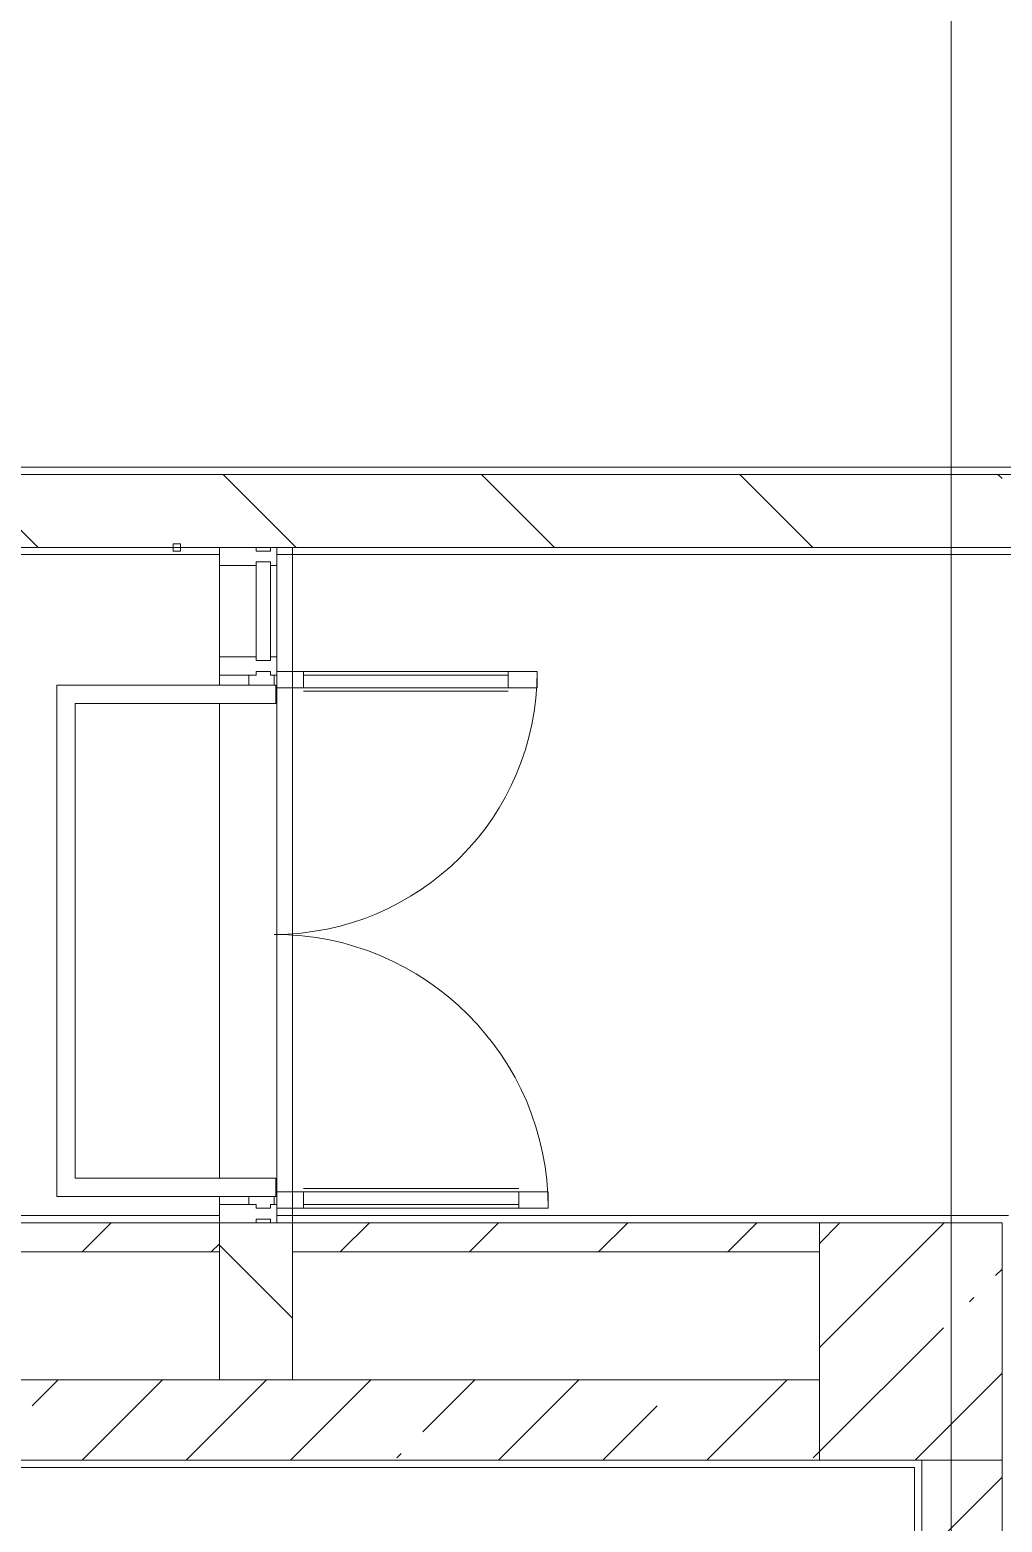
# Model space of a CAD drawing. Header units: millimetres. Extents: x 81368 to 286493, y -8553 to 29000.
# Drawn here: x 241521 to 244183, y 10730 to 14818 of the extents above; entities that cross this region are included whole.
import ezdxf

# ---------------------------------------------------------------- set-up
doc = ezdxf.new("R2010")
doc.units = ezdxf.units.MM
for name, color, linetype, lineweight, true_color in [('A-DETL-GENF-7', 7, 'Continuous', 5, 0xaaaaaa), ('A-DOOR-6', 7, 'Continuous', 5, 0xaaaaaa), ('A-FLOR-3', 7, 'Continuous', 5, 0xaaaaaa)]:
    doc.layers.add(name, color=color, linetype=linetype, lineweight=lineweight, true_color=true_color)
for name, color, linetype, lineweight in [('A-GLAZ-CURT-1', 7, 'Continuous', 5), ('A-GLAZ-CWMG-2', 7, 'Continuous', 5), ('A-WALL', 7, 'Continuous', 9), ('A-WALL-6', 7, 'Continuous', 5), ('I-WALL-6', 7, 'Continuous', 5), ('S-COLS-1', 7, 'Continuous', 5), ('Оси', 7, 'Continuous', 9)]:
    doc.layers.add(name, color=color, linetype=linetype, lineweight=lineweight)
pattern_1 = [(45, (159482.88, 0), (-285.1231, 285.1231), []), (45, (159768, 0), (-285.1231, 285.1231), [504.031, -100.806, 16.764, -84.042])]
pattern_2 = [(135, (159482.9, 0), (-353.5534, -353.5534), [])]

# ---------------------------------------------------------------- blocks, each defined once
blk = doc.blocks.new('Системная панель - Стекло - 40мм-22736316-1_2_3_птичка')
at = {"layer": 'A-GLAZ-CURT-1'}
for p, q in [((135, 0), (-135, 0)), ((-135, 0), (-135, -40)), ((135, -40), (135, 0)), ((-135, -40), (135, -40))]:
    blk.add_line(p, q, dxfattribs=at)
blk = doc.blocks.new('Прямоугольный импост - Импост структурный с накладкой - 160мм Темный-32274872-1_2_3_птичка')
at = {"layer": 'A-GLAZ-CWMG-2'}
for p, q in [((82557, 13100), (82557, 13350)), ((82714, 13100), (82714, 13350))]:
    blk.add_line(p, q, dxfattribs=at)
blk = doc.blocks.new('Прямоугольный импост - Импост структурный с накладкой - 160мм Темный-30755840-1_2_3_птичка')
at = {"layer": 'A-GLAZ-CWMG-2'}
for p, q in [((-50, 40), (-50, 140)), ((-50, 140), (0, 140)), ((0, 140), (0, 40)), ((-40, 40), (-50, 40)), ((-50, -17), (-50, 0)), ((-50, 0), (-40, 0)), ((-40, 0), (-40, 40)), ((-10, 40), (-10, 0)), ((0, 40), (-10, 40)), ((-10, 0), (0, 0)), ((0, 0), (0, -17)), ((0, -17), (-50, -17))]:
    blk.add_line(p, q, dxfattribs=at)
blk = doc.blocks.new('Дверь_Витражная_остекление_ - ДВН_CОШ в витраже В-7-32274869-1_2_3_птичка')
at = {"layer": 'A-DETL-GENF-7'}
for p, q in [((735, 760), (690, 760)), ((690, 760), (690, 14.3)), ((735, 760), (690, 760)), ((690, 760), (690, 14.3)), ((735, 760), (735, 17)), ((735, 17), (735, 760)), ((-735, 730), (-690, 730)), ((-735, 730), (-735, 17)), ((-690, 730), (-735, 730)), ((-735, 730), (-735, 17)), ((-690, 730), (-690, 14.3)), ((-690, 14.3), (-690, 730)), ((681, 680), (681, 90)), ((735, 680), (690, 680)), ((725, 680), (725, 90)), ((-735, 650), (-690, 650)), ((-725, 650), (-725, 90)), ((-681, 650), (-681, 90)), ((-735, 90), (-690, 90)), ((735, 90), (690, 90)), ((-697, 10), (-725, 10)), ((-725, 10), (-697, 10)), ((-697, 10), (-725, 10)), ((702.2, 10), (725, 10)), ((702.2, 10), (725, 10)), ((702.2, 10), (725, 10)), ((-725, -60), (-697.4, -60)), ((725, -60), (702.6, -60))]:
    blk.add_line(p, q, dxfattribs=at)
at = {"layer": 'A-DOOR-6'}
for p, q in [((735, 760), (735, 17)), ((-735, 730), (-735, 17))]:
    blk.add_line(p, q, dxfattribs=at)
for centre, radius, start, end in [((735, 10), 750, 90, 180), ((-735, 10), 720, 360, 90)]:
    blk.add_arc(centre, radius, start, end, dxfattribs=at)
blk = doc.blocks.new('Прямоугольный импост - Импост структурный с накладкой - 160мм Темный-30755836-1_2_3_птичка')
at = {"layer": 'A-GLAZ-CWMG-2'}
for p, q in [((-25, 40), (-25, 140)), ((-25, 140), (25, 140)), ((25, 140), (25, 40)), ((-15, 40), (-25, 40)), ((-25, -17), (-25, 0)), ((-25, 0), (-15, 0)), ((-15, 0), (-15, 40)), ((15, 40), (15, 0)), ((25, 40), (15, 40)), ((15, 0), (25, 0)), ((25, 0), (25, -17)), ((25, -17), (-25, -17))]:
    blk.add_line(p, q, dxfattribs=at)
blk = doc.blocks.new('Прямоугольный импост - Импост структурный с накладкой - 160мм Темный-30755843-1_2_3_птичка')
at = {"layer": 'A-GLAZ-CWMG-2'}
for p, q in [((0, 140), (-50, 140)), ((-50, 140), (-50, 40)), ((0, 40), (0, 140)), ((-50, 40), (-40, 40)), ((-40, 0), (-50, 0)), ((-50, 0), (-50, -17)), ((-40, 40), (-40, 0)), ((-10, 0), (-10, 40)), ((-10, 40), (0, 40)), ((0, 0), (-10, 0)), ((0, -17), (0, 0)), ((-50, -17), (0, -17))]:
    blk.add_line(p, q, dxfattribs=at)

msp = doc.modelspace()

# ---------------------------------------------------------------- hatches: boundary and pattern name
at = {"layer": 'I-WALL-6'}
h = msp.add_hatch(dxfattribs=at)
h.set_pattern_fill('FP_99', color=256, style=0, pattern_type=2)
h.set_pattern_definition(pattern_2)
h.paths.add_polyline_path([(235578.9, 13400), (244182.9, 13400), (244182.9, 13600), (228132.9, 13600), (228132.9, 13400), (234646.6, 13400)])
h = msp.add_hatch(dxfattribs=at)
h.set_pattern_fill('FP_105', color=256, style=0, pattern_type=2)
h.set_pattern_definition([(45, (159482.88, 0), (-176.7767, 176.7767), [])])
h.paths.add_polyline_path([(242239.9, 11470), (243682.9, 11470), (243682.9, 11550), (242239.9, 11550)])
h.paths.add_polyline_path([(240332.9, 11470), (242039.9, 11470), (242039.9, 11550), (240332.9, 11550)])
h = msp.add_hatch(dxfattribs=at)
h.set_pattern_fill('FP_99', color=256, style=0, pattern_type=2)
h.set_pattern_definition(pattern_2)
h.paths.add_polyline_path([(242239.9, 11120), (242239.9, 11550), (242039.9, 11550), (242039.9, 11120), (242196.9, 11120)])
h = msp.add_hatch(dxfattribs=at)
h.set_pattern_fill('FP_69', color=256, style=0, pattern_type=2)
h.set_pattern_definition(pattern_1)
h.paths.add_polyline_path([(240367.1, 10900), (243682.9, 10900), (243682.9, 11120), (240332.9, 11120), (240332.9, 10900)])
h = msp.add_hatch(dxfattribs=at)
h.set_pattern_fill('FP_69', color=256, style=0, pattern_type=2)
h.set_pattern_definition(pattern_1)
h.paths.add_polyline_path([(244182.9, 4050), (244182.9, 10900), (243962.9, 10900), (243962.9, 4050)])
at = {"layer": 'S-COLS-1'}
h = msp.add_hatch(dxfattribs=at)
h.set_pattern_fill('FP_69', color=256, style=0, pattern_type=2)
h.set_pattern_definition(pattern_1)
h.paths.add_polyline_path([(243682.9, 10900), (244182.9, 10900), (244182.9, 11550), (243682.9, 11550), (243682.9, 10994)])

# ---------------------------------------------------------------- linework, layer by layer
at = {"layer": 'A-FLOR-3'}
for p, q in [((230312.9, 13620), (244622.9, 13620)), ((242039.9, 13380), (236782.7, 13380)), ((244633.9, 13380), (242196.9, 13380)), ((242196.9, 11600), (242196.9, 13050)), ((241594.2, 13022.4), (241594.2, 11622.4)), ((242194.2, 13022.4), (241594.2, 13022.4)), ((242194.2, 12972.4), (242194.2, 13022.4)), ((241644.2, 11672.4), (241644.2, 12972.4)), ((241644.2, 12972.4), (242194.2, 12972.4)), ((242194.2, 11672.4), (241644.2, 11672.4)), ((242194.2, 11622.4), (242194.2, 11672.4)), ((241594.2, 11622.4), (242194.2, 11622.4)), ((239812.9, 11570), (242039.9, 11570)), ((242196.9, 11570), (244199.9, 11570)), ((243942.9, 10880), (240252.9, 10880)), ((243942.9, 4070), (243942.9, 10880))]:
    msp.add_line(p, q, dxfattribs=at)
at = {"layer": 'A-WALL'}
for p, q in [((242039.9, 11470), (242039.9, 11550)), ((242239.9, 11550), (242239.9, 11470)), ((242039.9, 11120), (242239.9, 11120))]:
    msp.add_line(p, q, dxfattribs=at)
at = {"layer": 'A-WALL-6'}
for p, q in [((241932.9, 13410), (241912.9, 13410)), ((241912.9, 13410), (241912.9, 13390)), ((241932.9, 13390), (241932.9, 13410)), ((241912.9, 13390), (241932.9, 13390))]:
    msp.add_line(p, q, dxfattribs=at)
at = {"layer": 'I-WALL-6'}
for p, q in [((244592.9, 13600), (230292.9, 13600)), ((236762.7, 13400), (244592.9, 13400)), ((242239.9, 13400), (242239.9, 11550)), ((242039.9, 13022.4), (242039.9, 13050)), ((242039.9, 11672.4), (242039.9, 12972.4)), ((242039.9, 11600), (242039.9, 11622.4)), ((242039.9, 11550), (240332.9, 11550)), ((242239.9, 11550), (242039.9, 11550)), ((243682.9, 11550), (242239.9, 11550)), ((243682.9, 11470), (243682.9, 11550)), ((240332.9, 11470), (242039.9, 11470)), ((242039.9, 11470), (242039.9, 11120)), ((242239.9, 11120), (242239.9, 11470)), ((242239.9, 11470), (243682.9, 11470)), ((242039.9, 11120), (240332.9, 11120)), ((243682.9, 11120), (242239.9, 11120)), ((243682.9, 10900), (243682.9, 11120)), ((240332.9, 10900), (243682.9, 10900)), ((243962.9, 10900), (243962.9, 4050)), ((244182.9, 10900), (243962.9, 10900)), ((244182.9, 4050), (244182.9, 10900))]:
    msp.add_line(p, q, dxfattribs=at)
at = {"layer": 'S-COLS-1'}
for p, q in [((244182.9, 11550), (243682.9, 11550)), ((243682.9, 11550), (243682.9, 10900)), ((244182.9, 10900), (244182.9, 11550)), ((243682.9, 10900), (244182.9, 10900))]:
    msp.add_line(p, q, dxfattribs=at)
at = {"layer": 'Оси'}
msp.add_line((244042.9, 10029.8), (244042.9, 21915.1), dxfattribs=at)

# ---------------------------------------------------------------- block references
at = {"layer": 'A-DOOR-6', "rotation": 269.9999999999999}
msp.add_blockref('Дверь_Витражная_остекление_ - ДВН_CОШ в витраже В-7-32274869-1_2_3_птичка', (242179.9, 12325), dxfattribs=at)
at = {"layer": 'A-GLAZ-CURT-1', "rotation": 269.9999999999999}
msp.add_blockref('Системная панель - Стекло - 40мм-22736316-1_2_3_птичка', (242179.9, 13225), dxfattribs=at)
at = {"layer": 'A-GLAZ-CWMG-2', "rotation": 89.99999999999993}
msp.add_blockref('Прямоугольный импост - Импост структурный с накладкой - 160мм Темный-30755843-1_2_3_птичка', (242179.9, 13400), dxfattribs=at)
at = {"layer": 'A-GLAZ-CWMG-2'}
msp.add_blockref('Прямоугольный импост - Импост структурный с накладкой - 160мм Темный-32274872-1_2_3_птичка', (159482.9, 0), dxfattribs=at)
at = {"layer": 'A-GLAZ-CWMG-2', "extrusion": (0, 0, -1), "rotation": 270.0000000000001}
for name, p in [('Прямоугольный импост - Импост структурный с накладкой - 160мм Темный-30755836-1_2_3_птичка', (-242179.9, 13075)), ('Прямоугольный импост - Импост структурный с накладкой - 160мм Темный-30755840-1_2_3_птичка', (-242179.9, 11550))]:
    msp.add_blockref(name, p, dxfattribs=at)

doc.saveas('drawing.dxf')
